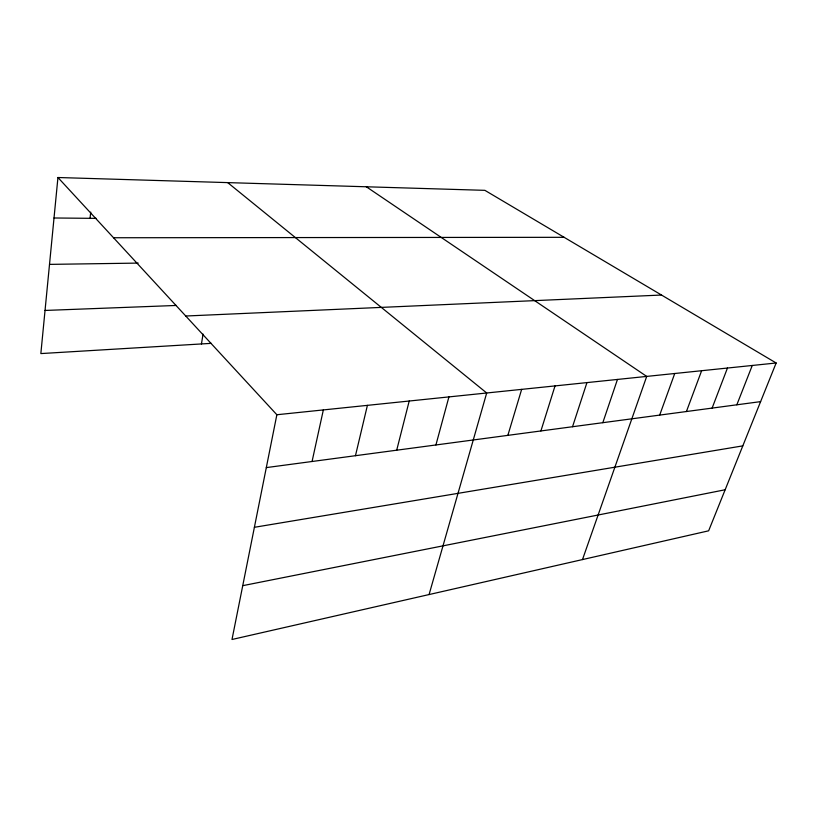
<?xml version="1.0" encoding="UTF-8"?>
<svg xmlns="http://www.w3.org/2000/svg" width="817" height="817" viewBox="0 0 817 817"><rect width="100%" height="100%" fill="white"/><g stroke="black" fill="none" stroke-linecap="round" stroke-linejoin="round"><path stroke-width="1.23" d="M57.946 177.514L276.861 414.74L231.997 639.486L708.635 530.815L776.15 362.993L484.879 190.341L57.946 177.514L40.85 353.577L211.256 343.354M90.033 218.323L90.728 212.114M201.452 343.947L203.055 334.102M312.063 461.493L323.348 409.92M355.466 455.702L367.405 405.355M396.705 450.198L409.205 401.024M435.921 444.959L448.921 396.909M429.078 594.551L486.697 392.987L227.708 182.62M507.857 435.359L521.654 389.372M540.905 430.947L555.029 385.91M572.533 426.729L586.943 382.601M602.813 422.685L617.468 379.435M582.49 559.574L646.707 376.412L366.343 186.787M659.687 415.097L674.74 373.502M686.423 411.523L701.629 370.714M712.118 408.102L727.457 368.038M736.832 404.803L752.273 365.465M242.741 585.666L725.149 489.761M254.393 527.302L742.806 445.868M266.311 467.6L760.607 401.627M276.861 414.74L776.15 362.993M185.755 316.016L661.504 295.039M45.037 310.45L176.288 305.456M49.51 264.381L138.196 263.094M113.532 237.747L564.128 237.318M54.014 217.986L96.232 218.374"/></g></svg>
